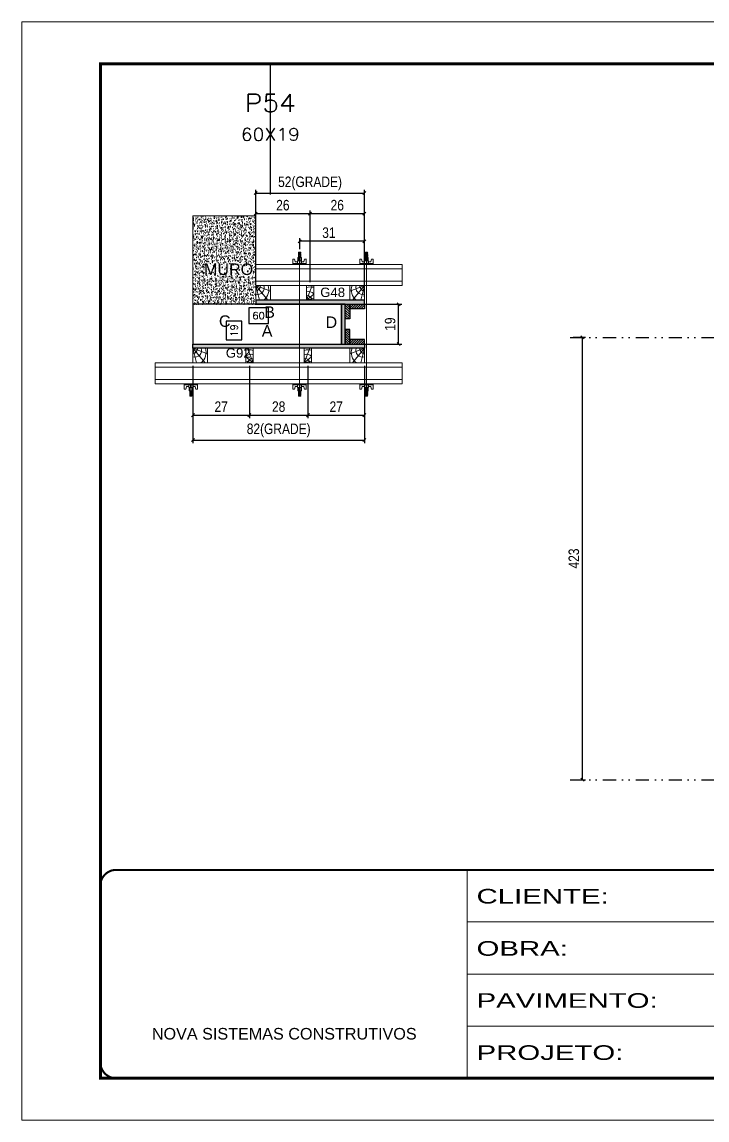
# Model space of a CAD drawing. Header units: millimetres. Extents: x 787 to 8287, y -592 to 17063.
# Drawn here: x 4595 to 5251, y 1706 to 2756 of the extents above; entities that cross this region are included whole.
import ezdxf
from ezdxf.enums import TextEntityAlignment as Align

# ---------------------------------------------------------------- set-up
doc = ezdxf.new("R2010")
doc.units = ezdxf.units.MM
for name, pattern in [('CONTINUO', [0]), ('DASHED', [0.75, 0.5, -0.25]), ('DIVIDE2', [0.625, 0.25, -0.125, 0, -0.125, 0, -0.125]), ('HIDDEN', [0.375, 0.25, -0.125])]:
    doc.linetypes.add(name, pattern=pattern)
for name, color, linetype in [('CHAPA', 1, 'Continuous'), ('COTA', 241, 'Continuous'), ('Cota Seção (2x)', 241, 'Continuous'), ('MEIO_PONT', 93, 'Continuous'), ('Nível', 160, 'Continuous'), ('Painéis', 200, 'Continuous'), ('SARRAFO', 251, 'Continuous'), ('Texto de Titulo', 7, 'Continuous'), ('Texto Qtd Sarr', 242, 'Continuous'), ('TEXTO_GERAL', 7, 'Continuous')]:
    doc.layers.add(name, color=color, linetype=linetype)
for name, color, linetype, lineweight in [('Folhas', 255, 'Continuous', 9), ('Hachura', 251, 'Continuous', 9), ('Madeira', 126, 'Continuous', 18), ('Perfil Metálico', 224, 'Continuous', 18), ('SARRAFO DE PRESSAO', 251, 'DASHED', 9), ('Texto Seção', 7, 'Continuous', 15)]:
    doc.layers.add(name, color=color, linetype=linetype, lineweight=lineweight)
doc.styles.add('ARIAL', font='arial.ttf')
doc.styles.add('COTA TECNICA 2X', font='techl___.ttf', dxfattribs={"height": 10})
doc.styles.add('COTA TECNICA-50', font='techl___.ttf', dxfattribs={"height": 10})
doc.styles.add('ROMANS', font='romans.shx')
doc.styles.add('SANSSERIF', font='sas_____.pfb')
doc.styles.add('Tecnologia', font='')
doc.styles.get('Tecnologia').set_extended_font_data('Forgotten Futurist')
doc.dimstyles.new('COTA PAINEL-50', dxfattribs={"dimtxt": 10, "dimasz": 3, "dimexe": 3, "dimexo": 3, "dimgap": 3, "dimtad": 1, "dimdec": 1, "dimzin": 12, "dimdsep": 46, "dimtxsty": 'COTA TECNICA-50', "dimblk1": 'OBLIQUE', "dimblk2": 'OBLIQUE', "dimsah": 1, "dimcen": 0.9, "dimclrd": 4, "dimclre": 4, "dimclrt": 240, "dimadec": 1, "dimazin": 3, "dimtfac": 1, "dimtdec": 1, "dimtmove": 0, "dimatfit": 3, "dimfxl": 0, "dimtolj": 1, "dimtzin": 12, "dimarcsym": 0})
doc.dimstyles.new('SECAO PILAR', dxfattribs={"dimtxt": 10, "dimasz": 3, "dimexe": 3, "dimexo": 3, "dimgap": 3, "dimtad": 1, "dimdec": 1, "dimlfac": 0.5, "dimzin": 12, "dimdsep": 46, "dimtxsty": 'COTA TECNICA 2X', "dimblk1": 'OBLIQUE', "dimblk2": 'OBLIQUE', "dimsah": 1, "dimcen": 0.9, "dimclrd": 256, "dimclre": 256, "dimclrt": 256, "dimadec": 1, "dimazin": 3, "dimtfac": 1, "dimtdec": 1, "dimtmove": 0, "dimatfit": 3, "dimfxl": 0, "dimtolj": 1, "dimtzin": 12, "dimarcsym": 0})
doc.dimstyles.new('SECÇÃO 2', dxfattribs={"dimtxt": 7, "dimasz": 6, "dimexe": 0.18, "dimexo": 2, "dimgap": -4, "dimtad": 3, "dimdec": 1, "dimlfac": 0.5, "dimzin": 12, "dimdsep": 46, "dimtxsty": 'ROMANS', "dimblk": 'ARCHTICK', "dimcen": 0.09, "dimse1": 1, "dimse2": 1, "dimsd1": 1, "dimsd2": 1, "dimclrd": 180, "dimclre": 5, "dimclrt": 1, "dimadec": 0, "dimazin": 3, "dimtfac": 1, "dimtdec": 1, "dimtofl": 0, "dimtmove": 0, "dimatfit": 3, "dimldrblk": 'ARCHTICK', "dimfxl": 0, "dimtolj": 1, "dimtzin": 0, "dimarcsym": 0})
pattern_1 = [(225, (-4579.9198, -20443.8452), (1.12253202, -1.12253202), [])]
pattern_2 = [(135, (-17986.7761, 11950.5148), (-1.12253202, -1.12253202), [])]

# ---------------------------------------------------------------- blocks, each defined once
blk = doc.blocks.new('9999999999')
at = {"color": 30, "linetype": 'CONTINUO'}
for p, q in [((98564.6, 34230.2), (98564.6, 34429.4)), ((98564.6, 34379.6), (99584, 34379.6)), ((98564.6, 34329.8), (99488, 34329.8)), ((98564.6, 34280), (99488, 34280))]:
    blk.add_line(p, q, dxfattribs=at)
at = {"color": 30, "linetype": 'CONTINUO', "const_width": 2}
blk.add_lwpolyline([(99584, 34230.2), (99584, 34414.4, 0.414214), (99569, 34429.4), (98229, 34429.4, 0.414214), (98214, 34414.4), (98214, 34245.2, 0.414214), (98229, 34230.2), (99584, 34230.2)], format="xyb", dxfattribs=at)
at = {"layer": 'Folhas'}
blk.add_lwpolyline([(98139, 34190.2), (99624, 34190.2), (99624, 35240.2), (98139, 35240.2)], close=True, dxfattribs=at)
at = {"layer": 'Folhas', "color": 30, "const_width": 3}
blk.add_lwpolyline([(98214, 34230.2), (99584, 34230.2), (99584, 35200.2), (98214, 35200.2)], close=True, dxfattribs=at)
at = {"color": 7, "linetype": 'Continuous', "ltscale": 5, "style": 'ARIAL'}
blk.add_text('NOVA SISTEMAS CONSTRUTIVOS', height=11.059, dxfattribs=at).set_placement((98263.2, 34267.2))
at = {"layer": 'Folhas', "color": 7, "style": 'Tecnologia', "width": 1.5}
for s, p in [('CLIENTE:', (98573.7, 34397.2)), ('OBRA:', (98573.7, 34347.3)), ('PAVIMENTO:', (98573.7, 34297.5)), ('PROJETO:', (98573.7, 34247.7))]:
    blk.add_text(s, height=14, dxfattribs=at).set_placement(p)
blk = doc.blocks.new('titulo1')
at = {"layer": 'Defpoints', "color": 252, "linetype": 'HIDDEN', "ltscale": 2}
blk.add_line((0, 0), (0, 125), dxfattribs=at)
at = {"layer": 'Defpoints', "style": 'ROMANS', "oblique": 15}
blk.add_attdef('FOLHA', text='', height=10, dxfattribs=at).set_placement((0, 15.6), align=Align.MIDDLE_CENTER)
at = {"layer": 'Texto Qtd Sarr', "color": 3, "style": 'ROMANS', "oblique": 15}
for tag, height, p in [('TITULO', 17, (0, 71.4)), ('SEÇÃO', 12, (0, 41.5))]:
    blk.add_attdef(tag, text='', height=height, dxfattribs=at).set_placement(p, align=Align.MIDDLE_CENTER)
blk = doc.blocks.new('*D442')
at = {"layer": 'Cota Seção (2x)', "color": 180, "lineweight": -2}
for p, q in [((4831.3, 2482.2), (4812.3, 2482.2)), ((4812.3, 2482.2), (4812.3, 2467.2)), ((4831.3, 2467.2), (4831.3, 2482.2)), ((4812.3, 2467.2), (4831.3, 2467.2))]:
    blk.add_line(p, q, dxfattribs=at)
at = {"layer": 'Defpoints', "color": 0}
for p in [(4901, 2463.2), (4781, 2447.6), (4901, 2447.6)]:
    blk.add_point(p, dxfattribs=at)
at = {"layer": 'Cota Seção (2x)', "color": 1, "insert": (4821.8, 2474.7), "char_height": 7, "attachment_point": 5, "style": 'ROMANS'}
blk.add_mtext('\\A1;60', dxfattribs=at)
blk = doc.blocks.new('_ArchTick')
at = {"color": 0, "linetype": 'ByBlock', "const_width": 0.15}
blk.add_lwpolyline([(-0.5, -0.5), (0.5, 0.5)], dxfattribs=at)
blk = doc.blocks.new('*D443')
at = {"layer": 'Cota Seção (2x)', "color": 180, "lineweight": -2}
for p, q in [((4805.8, 2469.5), (4790.8, 2469.5)), ((4790.8, 2469.5), (4790.8, 2451.5)), ((4805.8, 2451.5), (4805.8, 2469.5)), ((4790.8, 2451.5), (4805.8, 2451.5))]:
    blk.add_line(p, q, dxfattribs=at)
at = {"layer": 'Defpoints', "color": 0}
for p in [(4781, 2485.6), (4809.8, 2485.6), (4781, 2447.6)]:
    blk.add_point(p, dxfattribs=at)
at = {"layer": 'Cota Seção (2x)', "color": 1, "insert": (4798.3, 2460.5), "char_height": 7, "attachment_point": 5, "rotation": 90, "style": 'ROMANS'}
blk.add_mtext('\\A1;19', dxfattribs=at)
blk = doc.blocks.new('_Oblique')
at = {"color": 0, "linetype": 'ByBlock', "lineweight": -2}
blk.add_line((-0.5, -0.5), (0.5, 0.5), dxfattribs=at)
blk = doc.blocks.new('*D1266')
at = {"layer": 'Cota Seção (2x)', "lineweight": -2}
for p, q in [((4907.6, 2485.6), (4958.7, 2485.6)), ((4955.7, 2447.6), (4955.7, 2485.6)), ((4907.6, 2447.6), (4958.7, 2447.6))]:
    blk.add_line(p, q, dxfattribs=at)
at = {"layer": 'Defpoints', "color": 0}
for p in [(4904.6, 2485.6), (4955.7, 2485.6), (4904.6, 2447.6)]:
    blk.add_point(p, dxfattribs=at)
at = {"layer": 'Cota Seção (2x)', "lineweight": -2, "xscale": 3, "yscale": 3, "zscale": 3}
for p, rotation in [((4955.7, 2485.6), 90), ((4955.7, 2447.6), 270)]:
    blk.add_blockref('_Oblique', p, dxfattribs=dict(at, rotation=rotation))
at = {"layer": 'Cota Seção (2x)', "insert": (4947.6, 2466.6), "char_height": 10, "attachment_point": 5, "rotation": 90, "style": 'COTA TECNICA 2X'}
blk.add_mtext('\\A1;19', dxfattribs=at)
blk = doc.blocks.new('*D444')
at = {"layer": 'Cota Seção (2x)', "lineweight": -2}
for p, q in [((4759, 2426.6), (4759, 2352.8)), ((4923, 2426.6), (4923, 2352.8)), ((4759, 2355.8), (4923, 2355.8))]:
    blk.add_line(p, q, dxfattribs=at)
at = {"layer": 'Defpoints', "color": 0}
for p in [(4759, 2429.6), (4923, 2429.6), (4923, 2355.8)]:
    blk.add_point(p, dxfattribs=at)
at = {"layer": 'Cota Seção (2x)', "lineweight": -2, "xscale": 3, "yscale": 3, "zscale": 3, "rotation": 180}
blk.add_blockref('_Oblique', (4759, 2355.8), dxfattribs=at)
at = {"layer": 'Cota Seção (2x)', "lineweight": -2, "xscale": 3, "yscale": 3, "zscale": 3}
blk.add_blockref('_Oblique', (4923, 2355.8), dxfattribs=at)
at = {"layer": 'Cota Seção (2x)', "insert": (4841, 2365), "char_height": 10, "attachment_point": 5, "style": 'COTA TECNICA 2X'}
blk.add_mtext('\\A1;82(GRADE)', dxfattribs=at)
blk = doc.blocks.new('*D445')
at = {"layer": 'Cota Seção (2x)', "lineweight": -2}
for p, q in [((4869, 2426.6), (4869, 2376.6)), ((4923, 2426.6), (4923, 2376.6)), ((4869, 2379.6), (4923, 2379.6))]:
    blk.add_line(p, q, dxfattribs=at)
at = {"layer": 'Defpoints', "color": 0}
for p in [(4869, 2429.6), (4923, 2429.6), (4923, 2379.6)]:
    blk.add_point(p, dxfattribs=at)
at = {"layer": 'Cota Seção (2x)', "lineweight": -2, "xscale": 3, "yscale": 3, "zscale": 3, "rotation": 180}
blk.add_blockref('_Oblique', (4869, 2379.6), dxfattribs=at)
at = {"layer": 'Cota Seção (2x)', "lineweight": -2, "xscale": 3, "yscale": 3, "zscale": 3}
blk.add_blockref('_Oblique', (4923, 2379.6), dxfattribs=at)
at = {"layer": 'Cota Seção (2x)', "insert": (4896, 2387.7), "char_height": 10, "attachment_point": 5, "style": 'COTA TECNICA 2X'}
blk.add_mtext('\\A1;27', dxfattribs=at)
blk = doc.blocks.new('*D446')
at = {"layer": 'Cota Seção (2x)', "lineweight": -2}
for p, q in [((4759, 2426.6), (4759, 2376.6)), ((4813, 2426.6), (4813, 2376.6)), ((4759, 2379.6), (4813, 2379.6))]:
    blk.add_line(p, q, dxfattribs=at)
at = {"layer": 'Defpoints', "color": 0}
for p in [(4759, 2429.6), (4813, 2429.6), (4813, 2379.6)]:
    blk.add_point(p, dxfattribs=at)
at = {"layer": 'Cota Seção (2x)', "lineweight": -2, "xscale": 3, "yscale": 3, "zscale": 3, "rotation": 180}
blk.add_blockref('_Oblique', (4759, 2379.6), dxfattribs=at)
at = {"layer": 'Cota Seção (2x)', "lineweight": -2, "xscale": 3, "yscale": 3, "zscale": 3}
blk.add_blockref('_Oblique', (4813, 2379.6), dxfattribs=at)
at = {"layer": 'Cota Seção (2x)', "insert": (4786, 2387.7), "char_height": 10, "attachment_point": 5, "style": 'COTA TECNICA 2X'}
blk.add_mtext('\\A1;27', dxfattribs=at)
blk = doc.blocks.new('*D447')
at = {"layer": 'Cota Seção (2x)', "lineweight": -2}
for p, q in [((4813, 2426.6), (4813, 2376.6)), ((4869, 2426.6), (4869, 2376.6)), ((4813, 2379.6), (4869, 2379.6))]:
    blk.add_line(p, q, dxfattribs=at)
at = {"layer": 'Defpoints', "color": 0}
for p in [(4813, 2429.6), (4869, 2429.6), (4869, 2379.6)]:
    blk.add_point(p, dxfattribs=at)
at = {"layer": 'Cota Seção (2x)', "lineweight": -2, "xscale": 3, "yscale": 3, "zscale": 3, "rotation": 180}
blk.add_blockref('_Oblique', (4813, 2379.6), dxfattribs=at)
at = {"layer": 'Cota Seção (2x)', "lineweight": -2, "xscale": 3, "yscale": 3, "zscale": 3}
blk.add_blockref('_Oblique', (4869, 2379.6), dxfattribs=at)
at = {"layer": 'Cota Seção (2x)', "insert": (4841, 2387.7), "char_height": 10, "attachment_point": 5, "style": 'COTA TECNICA 2X'}
blk.add_mtext('\\A1;28', dxfattribs=at)
blk = doc.blocks.new('*D448')
at = {"layer": 'Cota Seção (2x)', "lineweight": -2}
for p, q in [((4819, 2526.6), (4819, 2594.9)), ((4923, 2492.6), (4923, 2594.9)), ((4819, 2591.9), (4923, 2591.9))]:
    blk.add_line(p, q, dxfattribs=at)
at = {"layer": 'Defpoints', "color": 0}
for p in [(4923, 2591.9), (4819, 2523.6), (4923, 2489.6)]:
    blk.add_point(p, dxfattribs=at)
at = {"layer": 'Cota Seção (2x)', "lineweight": -2, "xscale": 3, "yscale": 3, "zscale": 3, "rotation": 180}
blk.add_blockref('_Oblique', (4819, 2591.9), dxfattribs=at)
at = {"layer": 'Cota Seção (2x)', "lineweight": -2, "xscale": 3, "yscale": 3, "zscale": 3}
blk.add_blockref('_Oblique', (4923, 2591.9), dxfattribs=at)
at = {"layer": 'Cota Seção (2x)', "insert": (4871, 2601.2), "char_height": 10, "attachment_point": 5, "style": 'COTA TECNICA 2X'}
blk.add_mtext('\\A1;52(GRADE)', dxfattribs=at)
blk = doc.blocks.new('*D449')
at = {"layer": 'Cota Seção (2x)', "lineweight": -2}
for p, q in [((4861.1, 2538.4), (4861.1, 2548.8)), ((4923, 2545.8), (4861.1, 2545.8)), ((4923, 2526.6), (4923, 2548.8))]:
    blk.add_line(p, q, dxfattribs=at)
at = {"layer": 'Defpoints', "color": 0}
for p in [(4861.1, 2545.8), (4861.1, 2535.4), (4923, 2523.6)]:
    blk.add_point(p, dxfattribs=at)
at = {"layer": 'Cota Seção (2x)', "lineweight": -2, "xscale": 3, "yscale": 3, "zscale": 3, "rotation": 180}
blk.add_blockref('_Oblique', (4861.1, 2545.8), dxfattribs=at)
at = {"layer": 'Cota Seção (2x)', "lineweight": -2, "xscale": 3, "yscale": 3, "zscale": 3}
blk.add_blockref('_Oblique', (4923, 2545.8), dxfattribs=at)
at = {"layer": 'Cota Seção (2x)', "insert": (4889, 2554), "char_height": 10, "attachment_point": 5, "style": 'COTA TECNICA 2X'}
blk.add_mtext('\\A1;31', dxfattribs=at)
blk = doc.blocks.new('C')
at = {"layer": 'Hachura', "color": 0}
for p, q in [((0, 3.22), (0, -3.22)), ((0.45, 3.22), (0, 3.22)), ((0.46, 3.16), (0, 3.16)), ((0.46, 3.05), (0, 3.05)), ((0.46, 2.88), (0, 2.88)), ((0, 2.75), (0, -1.16)), ((0.46, 2.65), (0, 2.65)), ((0.46, 2.23), (0, 2.23)), ((0.46, 1.51), (0, 1.51)), ((0.39, 0.49), (0.17, 0.49)), ((0.45, -3.23), (0.45, 3.22)), ((0.45, 3.22), (2.58, 3.22)), ((1.74, 0.97), (0.45, 0.97)), ((1.45, 0.1), (0.45, 0.1)), ((1.35, 1.94), (1.35, 0.96)), ((2.58, 2.39), (1.47, 2.09)), ((1.74, -0.97), (1.74, 0.97)), ((1.74, 0.97), (1.74, 0.84)), ((1.74, 0.97), (1.74, 0.84)), ((1.74, 0.84), (3.35, 0.84)), ((3.35, 0.45), (1.74, 0.45)), ((2.58, 3.22), (2.58, 2.39)), ((3.32, 0.84), (3.32, -0.84)), ((3.35, 0.84), (3.35, -0.84)), ((3.68, 0.45), (3.35, 0.45)), ((3.84, -0.52), (3.35, 0.45)), ((3.35, 0.06), (3.67, -0.57)), ((3.68, 0.45), (4.16, -0.52)), ((3.72, 0.5), (4.25, -0.57)), ((4.37, -0.55), (3.83, 0.53)), ((4.15, 0.45), (3.93, 0.45)), ((4.42, -0.52), (3.93, 0.45)), ((4.15, 0.45), (4.26, 0.45)), ((4.26, 0.45), (4.74, -0.52)), ((4.3, 0.5), (4.83, -0.57)), ((4.95, -0.55), (4.41, 0.53)), ((4.51, 0.45), (4.84, 0.45)), ((5, -0.52), (4.51, 0.45)), ((4.84, 0.45), (5.32, -0.52)), ((4.88, 0.5), (5.41, -0.57)), ((5.53, -0.55), (4.99, 0.53)), ((5.58, -0.52), (5.09, 0.45)), ((5.42, 0.45), (5.09, 0.45)), ((5.58, -0.52), (5.09, 0.45)), ((5.42, 0.45), (5.74, -0.19)), ((5.46, 0.5), (5.74, -0.07)), ((5.74, 0.19), (5.57, 0.53)), ((5.74, 0.32), (5.68, 0.45)), ((5.68, 0.45), (5.74, 0.45)), ((5.74, 0.45), (5.9, 0.29)), ((5.74, 0.45), (5.74, -0.52)), ((5.9, -0.36), (5.9, 0.29)), ((0.45, 0), (0, 0)), ((0.46, -1.52), (0, -1.52)), ((0.46, -2.23), (0, -2.23)), ((0.46, -2.65), (0, -2.65)), ((0.46, -2.88), (0, -2.88)), ((0.46, -3.05), (0, -3.05)), ((0.46, -3.16), (0, -3.16)), ((0, -3.22), (2.57, -3.22)), ((0.08, -0.48), (0.29, -0.48)), ((0.29, -0.48), (0.4, -0.48)), ((0.45, 0), (0.45, -0.97)), ((0.45, -0.16), (1.45, -0.16)), ((0.45, -0.65), (0.45, -0.32)), ((0.45, -3.23), (0.45, -0.65)), ((0.45, -0.97), (1.74, -0.97)), ((1.35, -1.94), (1.35, -0.97)), ((2.58, -2.39), (1.47, -2.1)), ((3.35, -0.32), (1.74, -0.32)), ((3.35, -0.84), (1.74, -0.84)), ((2.58, -3.23), (2.58, -2.39)), ((3.35, -0.07), (3.58, -0.52)), ((3.35, -0.52), (3.58, -0.52)), ((3.84, -0.52), (4.16, -0.52)), ((4.42, -0.52), (4.74, -0.52)), ((4.63, -0.52), (4.74, -0.52)), ((5, -0.52), (5.32, -0.52)), ((5.58, -0.52), (5.74, -0.52)), ((5.74, -0.52), (5.9, -0.36)), ((5.74, -0.52), (5.74, -0.52))]:
    blk.add_line(p, q, dxfattribs=at)
for centre, radius, start, end in [((1.52, 1.94), 0.161, 104.7436, 180), ((1.44, -0.03), 0.129, 272.695, 87.305), ((3.81, 0.39), 0.143, 25.5688, 154.4312), ((4.39, 0.39), 0.143, 25.5688, 154.4312), ((4.97, 0.39), 0.143, 25.5688, 154.4312), ((5.55, 0.39), 0.143, 25.5688, 154.4312), ((0.17, -0.37), 0.174, 221.744, 317.8592), ((1.52, -1.94), 0.161, 180, 255.2564), ((3.71, -0.4), 0.174, 222.1408, 318.256), ((4.29, -0.4), 0.174, 222.1408, 318.256), ((4.87, -0.4), 0.174, 222.1408, 318.256), ((5.45, -0.4), 0.174, 222.1408, 318.256), ((5.61, -0.4), 0.174, 317.8592, 318.256)]:
    blk.add_arc(centre, radius, start, end, dxfattribs=at)
blk = doc.blocks.new('PONTALETE')
at = {"layer": 'Madeira'}
for q in [(2.71, 7), (7, 5.76), (7, 1.74)]:
    blk.add_line((0, 0), q, dxfattribs=at)
blk.add_lwpolyline([(0, 0), (7, 0), (7, 7), (0, 7)], close=True, dxfattribs=at)
for centre, radius, start, end in [((2.04, 0.06), 6.23, 37.2818, 109.0913), ((1.09, 0.9), 3.19, 343.603, 109.9847), ((-0.21, -0.78), 3.09, 14.6322, 86.0383)]:
    blk.add_arc(centre, radius, start, end, dxfattribs=at)
blk = doc.blocks.new('MEIO PONTALETE')
at = {"layer": 'Madeira'}
for q in [(2.71, 7), (3.5, 2.88), (3.5, 0.87)]:
    blk.add_line((0, 0), q, dxfattribs=at)
blk.add_lwpolyline([(0, 0), (3.5, 0), (3.5, 7), (0, 7)], close=True, dxfattribs=at)
for centre, radius, start, end in [((2.04, 0.06), 6.23, 76.4499, 109.0913), ((1.09, 0.9), 3.19, 40.9063, 109.9847), ((-0.21, -0.78), 3.09, 14.6322, 86.0383)]:
    blk.add_arc(centre, radius, start, end, dxfattribs=at)
blk = doc.blocks.new('*D1371')
at = {"layer": 'COTA', "color": 4, "lineweight": -2}
for p, q in [((5122.7, 2454), (5134.5, 2454)), ((5131.5, 2031), (5131.5, 2454)), ((5122.7, 2031), (5134.5, 2031))]:
    blk.add_line(p, q, dxfattribs=at)
at = {"layer": 'Defpoints', "color": 0}
for p in [(5119.7, 2454), (5131.5, 2454), (5119.7, 2031)]:
    blk.add_point(p, dxfattribs=at)
at = {"layer": 'COTA', "color": 4, "lineweight": -2, "xscale": 3, "yscale": 3, "zscale": 3}
for p, rotation in [((5131.5, 2454), 90), ((5131.5, 2031), 270)]:
    blk.add_blockref('_Oblique', p, dxfattribs=dict(at, rotation=rotation))
at = {"layer": 'COTA', "color": 240, "insert": (5123.3, 2242.5), "char_height": 10, "attachment_point": 5, "rotation": 90, "style": 'COTA TECNICA-50'}
blk.add_mtext('\\A1;423', dxfattribs=at)
blk = doc.blocks.new('*D1375')
at = {"layer": 'Cota Seção (2x)', "lineweight": -2}
for p, q in [((4871, 2506.6), (4871, 2575.2)), ((4923, 2506.6), (4923, 2575.2)), ((4923, 2572.2), (4871, 2572.2))]:
    blk.add_line(p, q, dxfattribs=at)
at = {"layer": 'Defpoints', "color": 0}
for p in [(4871, 2572.2), (4871, 2503.6), (4923, 2503.6)]:
    blk.add_point(p, dxfattribs=at)
at = {"layer": 'Cota Seção (2x)', "lineweight": -2, "xscale": 3, "yscale": 3, "zscale": 3, "rotation": 180}
blk.add_blockref('_Oblique', (4871, 2572.2), dxfattribs=at)
at = {"layer": 'Cota Seção (2x)', "lineweight": -2, "xscale": 3, "yscale": 3, "zscale": 3}
blk.add_blockref('_Oblique', (4923, 2572.2), dxfattribs=at)
at = {"layer": 'Cota Seção (2x)', "insert": (4897, 2580.3), "char_height": 10, "attachment_point": 5, "style": 'COTA TECNICA 2X'}
blk.add_mtext('\\A1;26', dxfattribs=at)
blk = doc.blocks.new('*D812')
at = {"layer": 'Cota Seção (2x)', "lineweight": -2}
for p, q in [((4819, 2506.6), (4819, 2575.2)), ((4871, 2506.6), (4871, 2575.2)), ((4871, 2572.2), (4819, 2572.2))]:
    blk.add_line(p, q, dxfattribs=at)
at = {"layer": 'Defpoints', "color": 0}
for p in [(4819, 2572.2), (4819, 2503.6), (4871, 2503.6)]:
    blk.add_point(p, dxfattribs=at)
at = {"layer": 'Cota Seção (2x)', "lineweight": -2, "xscale": 3, "yscale": 3, "zscale": 3, "rotation": 180}
blk.add_blockref('_Oblique', (4819, 2572.2), dxfattribs=at)
at = {"layer": 'Cota Seção (2x)', "lineweight": -2, "xscale": 3, "yscale": 3, "zscale": 3}
blk.add_blockref('_Oblique', (4871, 2572.2), dxfattribs=at)
at = {"layer": 'Cota Seção (2x)', "insert": (4845, 2580.3), "char_height": 10, "attachment_point": 5, "style": 'COTA TECNICA 2X'}
blk.add_mtext('\\A1;26', dxfattribs=at)

msp = doc.modelspace()

# ---------------------------------------------------------------- hatches: boundary and pattern name
at = {"layer": 'COTA', "linetype": 'ByBlock'}
h = msp.add_hatch(dxfattribs=at)
h.set_pattern_fill('AR-CONC', color=256, scale=0.03)
h.set_pattern_definition([(50, (-12987.971, 4909.1914), (5.4655401, -0.4781726), [0.5715, -6.2865]), (355, (-12987.971, 4909.1914), (-1.0573026, 5.7317054), [0.4572, -5.0292175]), (100.451445, (-12987.5156, 4909.1515), (4.4082374, 5.2535326), [0.4857003, -5.3427073]), (46.1842, (-12987.971, 4910.7154), (8.1323712, -1.2612698), [0.85725, -9.42975]), (96.63556, (-12987.293, 4910.61), (7.122124, 7.4227837), [0.7285507, -8.0140682]), (351.18415, (-12987.971, 4910.715), (7.122124, 7.4227837), [0.685799, -7.543792]), (21, (-12987.209, 4910.3344), (4.5484317, -3.067956), [0.5715, -6.2865]), (326, (-12987.209, 4910.3344), (1.8540609, 5.525639), [0.4572, -5.0292]), (71.451445, (-12986.83, 4910.0787), (6.4024926, 2.457683), [0.4857003, -5.3426981]), (37.5, (-12987.971, 4909.1914), (0.0926581, 2.53665117), [0, -4.96824, 0, -5.1054, 0, -5.04825]), (7.5, (-12987.971, 4909.1914), (2.00458988, 3.00541724), [0, -2.91084, 0, -4.85394, 0, -1.92405]), (327.5, (-12989.6703, 4909.1914), (4.06771786, -0.17186232), [0, -1.905, 0, -5.9436, 0, -7.8867]), (317.5, (-12990.4323, 4909.1914), (4.44387544, 0.7627947), [0, -2.4765, 0, -3.94716, 0, -5.6007])])
h.paths.add_polyline_path([(4819.03, 2570.05), (4759.03, 2570.05), (4759.03, 2485.56), (4819.03, 2485.56)])
at = {"layer": 'Hachura'}
h = msp.add_hatch(color=256, dxfattribs=at)
h.dxf.hatch_style = 1
h.paths.add_polyline_path([(4923.03, 2485.56), (4923.03, 2489.56), (4819.03, 2489.56), (4819.03, 2485.56)])
h = msp.add_hatch(color=256, dxfattribs=at)
h.dxf.hatch_style = 1
h.paths.add_polyline_path([(4901.03, 2447.56), (4904.63, 2447.56), (4904.63, 2485.56), (4901.03, 2485.56)])
h = msp.add_hatch(color=256, dxfattribs=at)
h.dxf.hatch_style = 1
h.paths.add_polyline_path([(4901.03, 2447.56), (4904.63, 2447.56), (4904.63, 2485.56), (4901.03, 2485.56)])
h = msp.add_hatch(dxfattribs=at)
h.set_pattern_fill('ANSI31', color=256, scale=0.5, angle=90, style=0)
h.set_pattern_definition(pattern_2)
h.paths.add_polyline_path([(4904.63, 2471.56), (4909.03, 2471.56), (4909.03, 2485.56), (4904.63, 2485.56)])
h = msp.add_hatch(dxfattribs=at)
h.set_pattern_fill('ANSI31', color=256, scale=0.5, angle=180, style=0)
h.set_pattern_definition(pattern_1)
h.paths.add_polyline_path([(4909.03, 2485.56), (4909.03, 2481.16), (4923.03, 2481.16), (4923.03, 2485.56)])
h = msp.add_hatch(dxfattribs=at)
h.set_pattern_fill('ANSI31', color=256, scale=0.5, angle=90, style=0)
h.set_pattern_definition(pattern_2)
h.paths.add_polyline_path([(4904.63, 2461.56), (4909.03, 2461.56), (4909.03, 2447.56), (4904.63, 2447.56)])
h = msp.add_hatch(color=256, dxfattribs=at)
h.dxf.hatch_style = 1
h.paths.add_polyline_path([(4923.03, 2447.56), (4923.03, 2443.56), (4759.03, 2443.56), (4759.03, 2447.56)])
h = msp.add_hatch(color=256, dxfattribs=at)
h.dxf.hatch_style = 1
h.paths.add_polyline_path([(4923.03, 2447.56), (4923.03, 2443.56), (4759.03, 2443.56), (4759.03, 2447.56)])
h = msp.add_hatch(dxfattribs=at)
h.set_pattern_fill('ANSI31', color=256, scale=0.5, angle=180, style=0)
h.set_pattern_definition(pattern_1)
h.paths.add_polyline_path([(4909.03, 2447.56), (4909.03, 2451.96), (4923.03, 2451.96), (4923.03, 2447.56)])

# ---------------------------------------------------------------- linework, layer by layer
at = {"layer": 'CHAPA'}
for points in [[(4923.03, 2485.56), (4923.03, 2489.56), (4819.03, 2489.56), (4819.03, 2485.56)], [(4923.03, 2485.56), (4923.03, 2489.56), (4819.03, 2489.56), (4819.03, 2485.56)], [(4901.03, 2447.56), (4904.63, 2447.56), (4904.63, 2485.56), (4901.03, 2485.56)], [(4901.03, 2447.56), (4904.63, 2447.56), (4904.63, 2485.56), (4901.03, 2485.56)], [(4923.03, 2447.56), (4923.03, 2443.56), (4759.03, 2443.56), (4759.03, 2447.56)], [(4923.03, 2447.56), (4923.03, 2443.56), (4759.03, 2443.56), (4759.03, 2447.56)]]:
    msp.add_lwpolyline(points, close=True, dxfattribs=at)
at = {"layer": 'Hachura'}
for p, q in [((4759.03, 2485.56), (4759.03, 2570.05)), ((4759.03, 2570.05), (4819.03, 2570.05)), ((4819.03, 2570.05), (4819.03, 2485.56)), ((4860.99, 2398.76), (4861, 2530.56)), ((4925.03, 2398.76), (4925.04, 2530.56))]:
    msp.add_line(p, q, dxfattribs=at)
at = {"layer": 'Madeira'}
for points in [[(4923.03, 2489.56), (4923.03, 2503.56), (4819.03, 2503.56), (4819.03, 2489.56)], [(4923.03, 2443.56), (4923.03, 2429.56), (4759.03, 2429.56), (4759.03, 2443.56)]]:
    msp.add_lwpolyline(points, close=True, dxfattribs=at)
at = {"layer": 'Nível', "color": 4, "linetype": 'DIVIDE2', "ltscale": 50}
for p, q in [((5119.65, 2453.95), (6040.5, 2453.95)), ((5119.65, 2030.95), (6040.5, 2030.95))]:
    msp.add_line(p, q, dxfattribs=at)
at = {"layer": 'Painéis'}
msp.add_lwpolyline([(4759.03, 2485.56), (4759.03, 2447.56), (4901.03, 2447.56), (4901.03, 2485.56)], close=True, dxfattribs=at)
at = {"layer": 'Perfil Metálico'}
for points in [[(4959.03, 2523.56), (4959.03, 2503.56), (4819.03, 2503.56), (4819.03, 2523.56)], [(4819.03, 2507.56), (4819.03, 2519.56), (4959.03, 2519.56), (4959.03, 2507.56)], [(4959.03, 2409.56), (4959.03, 2429.56), (4723.03, 2429.56), (4723.03, 2409.56)], [(4723.03, 2425.56), (4723.03, 2413.56), (4959.03, 2413.56), (4959.03, 2425.56)]]:
    msp.add_lwpolyline(points, close=True, dxfattribs=at)
at = {"layer": 'SARRAFO'}
for points in [[(4909.03, 2485.56), (4909.03, 2471.56), (4904.63, 2471.56), (4904.63, 2485.56)], [(4923.03, 2481.16), (4909.03, 2481.16), (4909.03, 2485.56), (4923.03, 2485.56)], [(4909.03, 2447.56), (4909.03, 2461.56), (4904.63, 2461.56), (4904.63, 2447.56)], [(4923.03, 2451.96), (4909.03, 2451.96), (4909.03, 2447.56), (4923.03, 2447.56)]]:
    msp.add_lwpolyline(points, close=True, dxfattribs=at)

# ---------------------------------------------------------------- block references
at = {"layer": 'Hachura', "linetype": 'Continuous', "yscale": 2, "zscale": 2}
for p, xscale, rotation in [((4860.99, 2523.56), 2, 90), ((4925.03, 2523.56), 2, 90), ((4757.03, 2409.56), 2, 269.9999999999999), ((4860.99, 2409.56), -2, 90), ((4925.03, 2409.56), -2, 90)]:
    msp.add_blockref('C', p, dxfattribs=dict(at, xscale=xscale, rotation=rotation))
at = {"layer": 'MEIO_PONT', "yscale": 2, "zscale": 2}
for p, xscale, rotation in [((4819.03, 2503.56), 2, 269.9999999999999), ((4923.03, 2503.56), -2, 90), ((4759.03, 2443.56), 2, 269.9999999999999), ((4923.03, 2443.56), -2, 90)]:
    msp.add_blockref('PONTALETE', p, dxfattribs=dict(at, xscale=xscale, rotation=rotation))
at = {"layer": 'MEIO_PONT', "yscale": 1.999999997962732, "zscale": 1.999999997962732}
for p, xscale in [((4867.53, 2489.56), 1.999999997962732), ((4816.53, 2429.56), -1.999999997962732), ((4865.53, 2429.56), 1.999999997962732)]:
    msp.add_blockref('MEIO PONTALETE', p, dxfattribs=dict(at, xscale=xscale))
at = {"layer": 'SARRAFO DE PRESSAO', "color": 6, "linetype": 'ByBlock'}
msp.add_blockref('9999999999', (-93543.48, -32484.66), dxfattribs=at)
at = {"layer": 'Texto Seção'}
ref = msp.add_blockref('titulo1', (4833.03, 2590.54), dxfattribs=at)
ref.add_attrib('TITULO', 'P54', dxfattribs={"layer": 'Texto de Titulo', "color": 7, "height": 17, "style": 'ROMANS', "width": 1.1}).set_placement((4833.03, 2678.04), align=Align.MIDDLE_CENTER)
ref.add_attrib('SEÇÃO', '60X19', dxfattribs={"layer": 'Texto de Titulo', "color": 7, "height": 12, "style": 'ROMANS', "width": 1.1}).set_placement((4833.03, 2648.04), align=Align.MIDDLE_CENTER)

# ---------------------------------------------------------------- texts
at = {"layer": 'TEXTO_GERAL', "style": 'ARIAL'}
for s, p in [('MURO', (4793.11, 2519.11)), ('B', (4832.3, 2478.11)), ('C', (4789.42, 2469.47)), ('D', (4891.37, 2468.46)), ('A', (4829.95, 2460.14))]:
    msp.add_text(s, height=11, dxfattribs=at).set_placement(p, align=Align.MIDDLE_CENTER)
at = {"layer": 'TEXTO_GERAL', "color": 0, "linetype": 'Continuous', "style": 'SANSSERIF'}
for s, p in [('G48', (4880.74, 2497.01)), ('G92', (4790.43, 2439))]:
    msp.add_text(s, height=9, dxfattribs=at).set_placement(p, align=Align.MIDDLE_LEFT)

# ---------------------------------------------------------------- dimensions: what is measured, and where the dimension line sits
at = {"layer": 'COTA'}
dim = msp.add_linear_dim(base=(5131.51, 2453.95), p1=(5119.65, 2030.95), p2=(5119.65, 2453.95), angle=90, dimstyle='COTA PAINEL-50', dxfattribs=at)
dim.commit()
dim.dimension.update_dxf_attribs({"geometry": '*D1371', "text_midpoint": (5123.29, 2242.45)})
at = {"layer": 'Cota Seção (2x)', "color": 241}
for base, p1, p2, picture, middle in [((4923.03, 2591.93), (4819.03, 2523.56), (4923.03, 2489.56), '*D448', (4871.03, 2601.15)), ((4923.03, 2355.79), (4759.03, 2429.56), (4923.03, 2429.56), '*D444', (4841.03, 2365.01))]:
    dim = msp.add_linear_dim(base=base, p1=p1, p2=p2, text='<>(GRADE)', dimstyle='SECAO PILAR', dxfattribs=at)
    dim.commit()
    dim.dimension.update_dxf_attribs({"geometry": picture, "text_midpoint": middle})
for base, p1, p2, picture, middle in [((4819.03, 2572.18), (4871.03, 2503.56), (4819.03, 2503.56), '*D812', (4845.03, 2580.29)), ((4871.03, 2572.18), (4923.03, 2503.56), (4871.03, 2503.56), '*D1375', (4897.03, 2580.29)), ((4813.03, 2379.63), (4759.03, 2429.56), (4813.03, 2429.56), '*D446', (4786.03, 2387.7)), ((4869.03, 2379.63), (4813.03, 2429.56), (4869.03, 2429.56), '*D447', (4841.03, 2387.72)), ((4923.03, 2379.63), (4869.03, 2429.56), (4923.03, 2429.56), '*D445', (4896.03, 2387.7))]:
    dim = msp.add_linear_dim(base=base, p1=p1, p2=p2, dimstyle='SECAO PILAR', dxfattribs=at)
    dim.commit()
    dim.dimension.update_dxf_attribs({"geometry": picture, "text_midpoint": middle})
for base, p1, p2, angle, dimstyle, picture, middle in [((4861.06, 2545.78), (4923.03, 2523.56), (4861.06, 2535.36), 180, 'SECAO PILAR', '*D449', (4889.03, 2545.78)), ((4809.82, 2485.56), (4781.03, 2447.56), (4781.03, 2485.56), 90, 'SECÇÃO 2', '*D443', (4809.82, 2460.48))]:
    dim = msp.add_linear_dim(base=base, p1=p1, p2=p2, angle=angle, dimstyle=dimstyle, dxfattribs=at)
    dim.commit()
    dim.dimension.update_dxf_attribs({"geometry": picture, "text_midpoint": middle, "dimtype": 160})
dim = msp.add_linear_dim(base=(4901.03, 2463.22), p1=(4781.03, 2447.56), p2=(4901.03, 2447.56), dimstyle='SECÇÃO 2', dxfattribs=at)
dim.commit()
dim.dimension.update_dxf_attribs({"geometry": '*D442', "text_midpoint": (4821.8, 2463.22), "dimtype": 160})
dim = msp.add_linear_dim(base=(4955.67, 2485.56), p1=(4904.63, 2447.56), p2=(4904.63, 2485.56), angle=90, dimstyle='SECAO PILAR', dxfattribs=at)
dim.commit()
dim.dimension.update_dxf_attribs({"geometry": '*D1266', "text_midpoint": (4947.58, 2466.56)})

doc.saveas('drawing.dxf')
